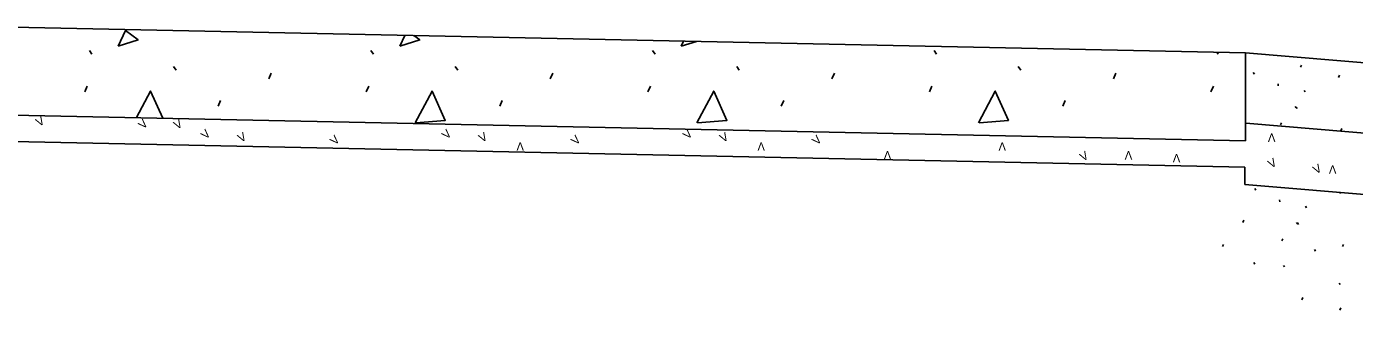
# Model space of a CAD drawing. Extents: x 1007 to 1035.5, y 1000.5 to 1021.5.
# Drawn here: x 1014.717 to 1017.862, y 1015.813 to 1016.501 of the extents above; entities that cross this region are included whole.
import ezdxf

# ---------------------------------------------------------------- set-up
doc = ezdxf.new("R2010")
doc.units = 0
doc.layers.add('Level 1', color=7, linetype='Continuous')

msp = doc.modelspace()

# ---------------------------------------------------------------- linework, layer by layer
at = {"layer": 'Level 1'}
for p, q in [((1017.6033, 1016.4383), (1014.6033, 1016.5007)), ((1014.8663, 1016.4437), (1014.8723, 1016.4348)), ((1015.533, 1016.4437), (1015.5389, 1016.4348)), ((1016.1997, 1016.4437), (1016.2056, 1016.4348)), ((1016.8663, 1016.4437), (1016.8723, 1016.4348)), ((1017.5357, 1016.4397), (1017.5389, 1016.4348)), ((1017.6033, 1016.2299), (1017.6033, 1016.4383)), ((1020.1033, 1016.2299), (1017.6033, 1016.4383)), ((1017.7336, 1016.4041), (1017.7359, 1016.4094)), ((1015.0657, 1016.406), (1015.0716, 1016.3971)), ((1015.2909, 1016.377), (1015.2968, 1016.3903)), ((1015.7323, 1016.406), (1015.7383, 1016.3971)), ((1015.9576, 1016.377), (1015.9635, 1016.3903)), ((1016.399, 1016.406), (1016.4049, 1016.3971)), ((1016.6243, 1016.377), (1016.6302, 1016.3903)), ((1017.0657, 1016.406), (1017.0716, 1016.3971)), ((1017.2909, 1016.377), (1017.2968, 1016.3903)), ((1017.6221, 1016.3913), (1017.6245, 1016.3878)), ((1017.8236, 1016.3798), (1017.8259, 1016.3852)), ((1014.8551, 1016.3461), (1014.8611, 1016.3594)), ((1015.5218, 1016.3461), (1015.5278, 1016.3594)), ((1016.1884, 1016.3461), (1016.1944, 1016.3594)), ((1016.8551, 1016.3461), (1016.8611, 1016.3594)), ((1017.5218, 1016.3461), (1017.5278, 1016.3594)), ((1017.6808, 1016.365), (1017.6813, 1016.3597)), ((1017.7422, 1016.3493), (1017.7446, 1016.3458)), ((1015.171, 1016.3121), (1015.1769, 1016.3253)), ((1015.8377, 1016.3121), (1015.8436, 1016.3253)), ((1016.5043, 1016.3121), (1016.5103, 1016.3253)), ((1017.171, 1016.3121), (1017.1769, 1016.3253)), ((1017.6033, 1016.2299), (1014.6033, 1016.2923)), ((1017.7212, 1016.3112), (1017.7235, 1016.3076)), ((1017.7235, 1016.3098), (1017.7258, 1016.3063)), ((1020.7701, 1016.0077), (1017.6042, 1016.2715)), ((1017.6862, 1016.2673), (1017.6886, 1016.2726)), ((1017.8295, 1016.2537), (1017.8318, 1016.259)), ((1017.602, 1016.1674), (1014.602, 1016.2298)), ((1017.602, 1016.1258), (1017.602, 1016.1674)), ((1021.3538, 1015.8131), (1017.602, 1016.1258)), ((1017.6256, 1016.1163), (1017.628, 1016.1128)), ((1017.8271, 1016.1048), (1017.828, 1016.1069)), ((1017.6843, 1016.0899), (1017.6848, 1016.0846)), ((1017.7457, 1016.0743), (1017.7481, 1016.0707)), ((1017.5973, 1016.0362), (1017.5998, 1016.0414)), ((1017.7247, 1016.0362), (1017.727, 1016.0326)), ((1017.727, 1016.0348), (1017.7293, 1016.0313)), ((1017.5494, 1015.9787), (1017.5518, 1015.9839)), ((1017.6897, 1015.9923), (1017.6921, 1015.9976)), ((1017.7668, 1015.9718), (1017.7691, 1015.9682)), ((1017.833, 1015.9787), (1017.8353, 1015.9839)), ((1017.6234, 1015.9408), (1017.6258, 1015.9372)), ((1017.6933, 1015.9343), (1017.6958, 1015.9308)), ((1017.8251, 1015.8923), (1017.8275, 1015.8888)), ((1017.7371, 1015.8525), (1017.7394, 1015.8578)), ((1017.8271, 1015.8283), (1017.8294, 1015.8336))]:
    msp.add_line(p, q, dxfattribs=at)
for points in [[(1014.9343, 1016.4539), (1014.952, 1016.4909), (1014.9816, 1016.4688), (1014.9343, 1016.4539)], [(1015.6009, 1016.4539), (1015.6133, 1016.4797)], [(1015.6343, 1016.4793), (1015.6483, 1016.4688), (1015.6009, 1016.4539)], [(1016.2676, 1016.4539), (1016.2733, 1016.4659)], [(1016.3038, 1016.4653), (1016.2676, 1016.4539)], [(1014.9778, 1016.2846), (1015.0112, 1016.3476), (1015.0399, 1016.2833)], [(1015.6379, 1016.2721), (1015.6778, 1016.3476), (1015.7089, 1016.278), (1015.6393, 1016.2721)], [(1016.3046, 1016.2721), (1016.3445, 1016.3476), (1016.3756, 1016.278), (1016.306, 1016.2721)], [(1016.9713, 1016.2721), (1017.0112, 1016.3476), (1017.0423, 1016.278), (1016.9727, 1016.2721)]]:
    msp.add_lwpolyline(points, dxfattribs=at)

# ---------------------------------------------------------------- texts
for rotation, p in [(30, (1014.7468, 1016.2625)), (45, (1014.9938, 1016.2559)), (30, (1015.0733, 1016.2557)), (45, (1015.142, 1016.2318)), (30, (1015.2248, 1016.2248)), (45, (1015.7127, 1016.2318)), (30, (1015.7954, 1016.2248)), (45, (1016.2833, 1016.2318)), (30, (1016.3661, 1016.2248)), (45, (1015.4478, 1016.2181)), (180, (1015.8952, 1016.2259)), (45, (1016.0184, 1016.2181)), (180, (1016.4658, 1016.2259)), (45, (1016.5891, 1016.2181)), (180, (1017.0365, 1016.2259)), (180, (1017.6745, 1016.2472)), (180, (1016.7648, 1016.2053)), (30, (1017.2185, 1016.1801)), (180, (1017.3354, 1016.2053)), (180, (1017.4492, 1016.1985)), (30, (1017.6641, 1016.1635)), (30, (1017.7706, 1016.1498)), (180, (1017.8188, 1016.1716))]:
    msp.add_text('V', height=0.02, rotation=rotation, dxfattribs=at).set_placement(p)

doc.saveas('drawing.dxf')
